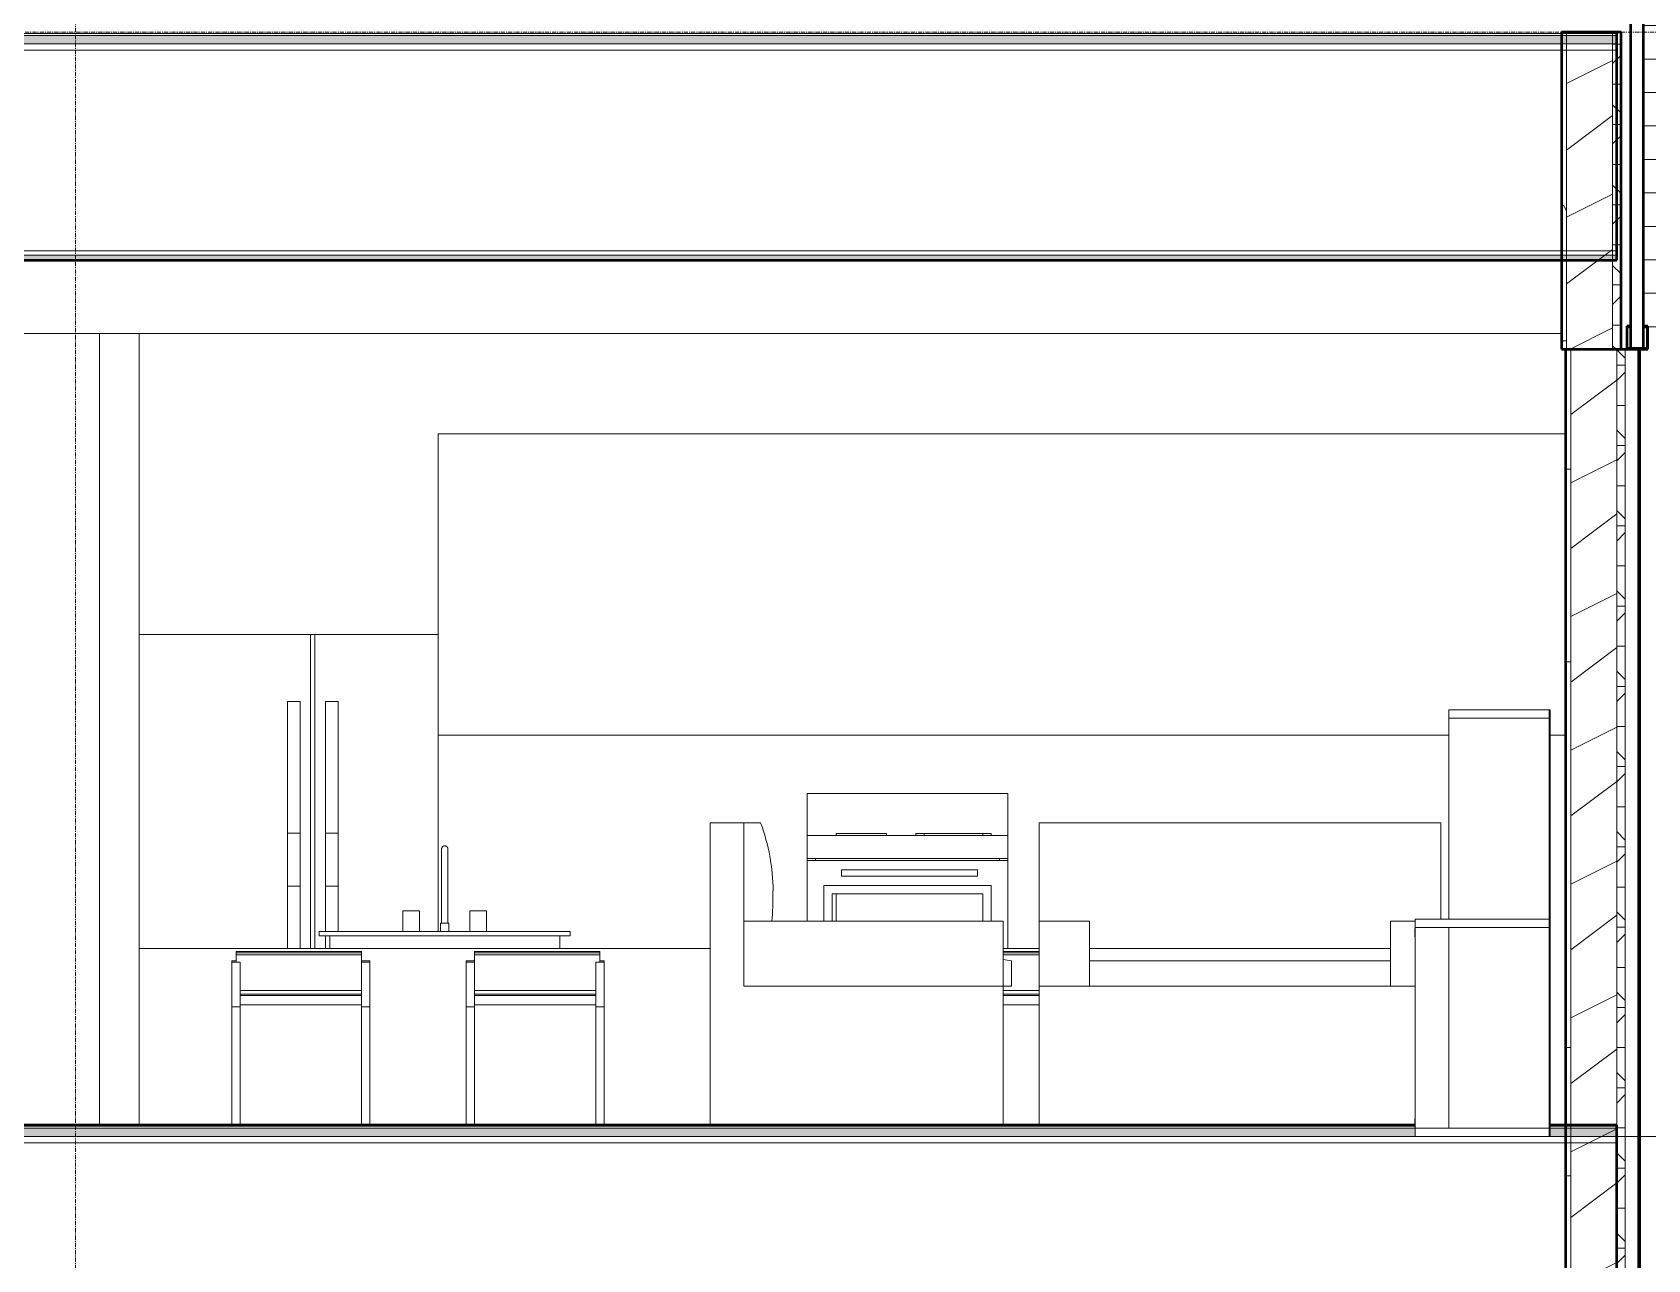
# Model space of a CAD drawing. Header units: inches. Extents: x -4169 to 1833, y -300 to 585.
# Drawn here: x 1110.4 to 1303.5, y 121.3 to 268 of the extents above; entities that cross this region are included whole.
import ezdxf

# ---------------------------------------------------------------- set-up
doc = ezdxf.new("R2010")
doc.units = ezdxf.units.IN
doc.header["$MEASUREMENT"] = 0
doc.linetypes.add('Grid Line 1_2_', pattern=[0.875, 0.5, -0.125, 0.125, -0.125])
for name, color, linetype, lineweight in [('0-4', 7, 'Continuous', 9), ('0-7', 130, 'Continuous', 5), ('A-FLOR-2', 192, 'Continuous', 50), ('A-FLOR-LEVL-1', 51, 'Grid Line 1_2_', 9), ('A-FLOR-MCUT', 51, 'Continuous', 13), ('A-FLOR-PATT-1', 8, 'Continuous', 9), ('A-GLAZ-CWMG', 51, 'Continuous', 9), ('A-GLAZ-CWMG-3', 51, 'Continuous', 50), ('A-WALL', 113, 'Continuous', 13), ('A-WALL-2', 10, 'Continuous', 13), ('A-WALL-3', 113, 'Continuous', 50), ('A-WALL-PATT-5', 111, 'Continuous', 9), ('I-FURN', 30, 'Continuous', 9), ('I-FURN-1', 7, 'Continuous', 9), ('P-SANR-FIXT-1', 7, 'Continuous', 9), ('Q-CASE-1', 7, 'Continuous', 9), ('Q-SPCQ-1', 7, 'Continuous', 9), ('S-GRID-1', 1, 'Grid Line 1_2_', 9)]:
    doc.layers.add(name, color=color, linetype=linetype, lineweight=lineweight)
pattern_1 = [(50, (317.997, 146.633), (27.5427, -2.4099), [2.88, -31.68]), (355, (317.997, 146.633), (-5.32784, 28.8843), [2.304, -25.344]), (100.451, (320.293, 146.432), (22.2153, 26.4739), [2.448, -26.924]), (46.184, (317.997, 154.313), (40.9819, -6.3564), [4.32, -47.52]), (96.636, (321.413, 153.784), (35.8907, 37.4062), [3.671, -40.386]), (351.184, (317.997, 154.313), (35.891, 37.4062), [3.456, -38.016]), (21, (321.837, 152.393), (22.92104, -15.46073), [2.88, -31.68]), (326, (321.837, 152.393), (9.3435, 27.84574), [2.304, -25.344]), (71.451, (323.748, 151.105), (32.26477, 12.3844), [2.448, -26.924]), (37.5, (317.997, 146.633), (0.466855, 12.78271), [1.267, -23.77, 1.267, -24.461, -25.44]), (37.5, (317.997, 146.633), (0.466855, 12.78271), [-50.765, 1.267, -24.173]), (7.5, (317.997, 146.633), (10.10159, 15.14509), [1.267, -13.402, 1.267, -23.194, -9.696]), (7.5, (317.997, 146.633), (10.10159, 15.14509), [-39.13, 1.267, -8.429]), (327.5, (309.434, 146.633), (20.49916, -0.86578), [1.267, -8.333, 1.267, -28.685, -39.744]), (327.5, (309.434, 146.633), (20.49916, -0.86578), [-39.552, 1.267, -38.477]), (317.5, (305.594, 146.633), (22.39478, 3.8443), [1.267, -11.213, 1.267, -18.624, -28.224]), (317.5, (305.594, 146.633), (22.39478, 3.8443), [-32.371, 1.267, -26.957])]
pattern_2 = [(0, (317.997, 146.633), (30.72, 7.68), [1.267, -21.773, 1.267, -21.773, -122.88]), (0, (317.997, 146.633), (30.72, 7.68), [-46.08, 1.267, -44.813, 1.267, -21.773, -53.76]), (0, (317.997, 146.633), (30.72, 7.68), [-115.2, 1.267, -14.093, 1.267, -37.133]), (120, (329.517, 150.473), (-22.011075, 22.7643), [1.267, -21.773, 1.267, -21.773, -122.88]), (120, (329.517, 150.473), (-22.011075, 22.7643), [-46.08, 1.267, -44.813, 1.267, -21.773, -53.76]), (120, (329.517, 150.473), (-22.011075, 22.7643), [-115.2, 1.267, -14.093, 1.267, -37.133]), (240, (333.357, 165.833), (-8.708925, -30.4443), [1.267, -21.773, 1.267, -21.773, -122.88]), (240, (333.357, 165.833), (-8.708925, -30.4443), [-46.08, 1.267, -44.813, 1.267, -21.773, -53.76]), (240, (333.357, 165.833), (-8.708925, -30.4443), [-115.2, 1.267, -14.093, 1.267, -37.133])]
pattern_3 = [(0, (317.997, 146.633), (0, 4.798), []), (315, (317.997, 146.633), (4.798427, 0), [6.786, -6.786]), (45, (317.997, 146.633), (4.798427, 0), [6.786, -6.786])]
pattern_4 = [(216.87, (324.395, 162.627), (47.980943, 31.987086), [7.997, -71.971]), (206.565, (333.991, 157.829), (-15.993714, -15.994133), [17.881, -17.881]), (198.435, (333.991, 149.832), (-31.98674, -15.99388), [10.115, -40.461])]

# ---------------------------------------------------------------- blocks, each defined once
blk = doc.blocks.new('CTR - 2nd Phase_rvt-2-BUILDING SECTION - EAST_WEST - LOOKING SOUTH')
at = {"layer": 'A-FLOR-LEVL-1'}
for p, q in [((-12558.48, 268), (-9609.49, 268)), ((-12558.48, 136), (-9609.49, 136))]:
    blk.add_line(p, q, dxfattribs=at)
blk = doc.blocks.new('Refrigerator_-_Side-by-Side_6047 - 36_ X 30_-V57-BUILDING SECTION - EAST_WEST - LOOKING SOUTH')
at = {"layer": 'Q-SPCQ-1'}
for p, q in [((-10159.59, 196), (-10159.59, 158.5)), ((-10139.09, 196), (-10159.59, 196)), ((-10138.59, 196), (-10139.09, 196)), ((-10139.09, 158.5), (-10139.09, 196)), ((-10138.59, 196), (-10138.59, 158.5)), ((-10123.84, 196), (-10138.59, 196)), ((-10123.84, 160.5), (-10123.84, 196)), ((-10141.87, 172.29), (-10141.87, 188)), ((-10141.87, 188), (-10140.35, 188)), ((-10140.35, 188), (-10140.35, 172.29)), ((-10137.33, 172.29), (-10137.33, 188)), ((-10135.81, 188), (-10137.33, 188)), ((-10135.81, 188), (-10135.81, 172.29)), ((-10141.87, 165.94), (-10141.87, 172.29)), ((-10141.87, 172.29), (-10140.35, 172.29)), ((-10140.35, 172.29), (-10140.35, 165.94)), ((-10137.33, 165.94), (-10137.33, 172.29)), ((-10135.81, 172.29), (-10137.33, 172.29)), ((-10135.81, 172.29), (-10135.81, 165.94)), ((-10141.87, 158.5), (-10141.87, 165.94)), ((-10141.87, 165.94), (-10140.35, 165.94)), ((-10140.35, 165.94), (-10140.35, 158.5)), ((-10137.33, 160.5), (-10137.33, 165.94)), ((-10135.81, 165.94), (-10137.33, 165.94)), ((-10135.81, 165.94), (-10135.81, 160.5)), ((-10137.33, 158.5), (-10137.33, 160))]:
    blk.add_line(p, q, dxfattribs=at)
blk = doc.blocks.new('Range - 24_ x 24_-1372826-BUILDING SECTION - EAST_WEST - LOOKING SOUTH')
at = {"layer": 'Q-SPCQ-1'}
for p, q in [((-10079.75, 172), (-10079.75, 177)), ((-10079.75, 177), (-10055.75, 177)), ((-10055.75, 177), (-10055.75, 172)), ((-10079.75, 172), (-10079.75, 169.26)), ((-10055.75, 172), (-10079.75, 172)), ((-10076.25, 172.25), (-10076.25, 172)), ((-10076.25, 172.25), (-10070.25, 172.25)), ((-10070.25, 172), (-10070.25, 172.25)), ((-10066.75, 172.25), (-10066.75, 172)), ((-10066.75, 172.25), (-10065.77, 172.25)), ((-10065.75, 172.25), (-10065.75, 172)), ((-10065.75, 172.25), (-10058.75, 172.25)), ((-10058.75, 172), (-10058.75, 172.25)), ((-10058.73, 172.25), (-10057.75, 172.25)), ((-10057.75, 172), (-10057.75, 172.25)), ((-10055.75, 169.26), (-10055.75, 172)), ((-10079.75, 169.26), (-10079.75, 169.01)), ((-10079.75, 169.26), (-10055.75, 169.26)), ((-10079.75, 169.01), (-10079.75, 161.75)), ((-10055.75, 169.01), (-10079.75, 169.01)), ((-10078.75, 169.01), (-10078.75, 169.26)), ((-10056.75, 169.26), (-10056.75, 169.01)), ((-10055.75, 169.01), (-10055.75, 169.26)), ((-10055.75, 158.5), (-10055.75, 169.01)), ((-10075.62, 167.9), (-10075.62, 167.15)), ((-10059.36, 167.9), (-10075.62, 167.9)), ((-10075.62, 167.15), (-10059.36, 167.15)), ((-10059.36, 167.15), (-10059.36, 167.9)), ((-10077.75, 166), (-10077.75, 161.75)), ((-10057.75, 166), (-10077.75, 166)), ((-10076.75, 165), (-10058.75, 165)), ((-10076.75, 161.75), (-10076.75, 165)), ((-10076.25, 165), (-10076.25, 161.75)), ((-10058.75, 165), (-10058.75, 161.75)), ((-10057.75, 161.75), (-10057.75, 166))]:
    blk.add_line(p, q, dxfattribs=at)
blk = doc.blocks.new('Sink Kitchen-Single - 30_ x 21_-V58-BUILDING SECTION - EAST_WEST - LOOKING SOUTH')
at = {"layer": 'P-SANR-FIXT-1'}
for p, q in [((-10123.43, 167.87), (-10123.43, 161.5)), ((-10123.43, 167.87), (-10123.43, 166.5)), ((-10123.42, 166.5), (-10123.42, 166.5)), ((-10122.69, 166.5), (-10122.69, 166.5)), ((-10122.68, 161.5), (-10122.68, 167.87)), ((-10122.68, 166.5), (-10122.68, 167.87)), ((-10128.06, 163), (-10128.06, 160.5)), ((-10128.06, 163), (-10126.06, 163)), ((-10126.06, 160.5), (-10126.06, 163)), ((-10120.06, 163), (-10120.06, 160.5)), ((-10120.06, 163), (-10118.06, 163)), ((-10118.06, 160.5), (-10118.06, 163)), ((-10138.06, 160.5), (-10108.06, 160.5)), ((-10138.06, 160.5), (-10138.06, 160)), ((-10123.56, 161.5), (-10123.56, 160.5)), ((-10123.56, 161.5), (-10122.56, 161.5)), ((-10122.56, 160.5), (-10122.56, 161.5)), ((-10108.06, 160), (-10108.06, 160.5)), ((-10108.06, 160), (-10138.06, 160)), ((-10136.81, 160), (-10136.81, 158.5)), ((-10109.31, 158.5), (-10109.31, 160))]:
    blk.add_line(p, q, dxfattribs=at)
at = {"layer": 'P-SANR-FIXT-1', "flags": 128}
for points in [[(-10123.43, 170.37), (-10123.43, 170.39), (-10123.43, 170.4), (-10123.43, 170.42), (-10123.43, 170.43), (-10123.43, 170.45), (-10123.42, 170.46), (-10123.42, 170.48), (-10123.41, 170.49), (-10123.41, 170.51), (-10123.4, 170.52), (-10123.4, 170.53), (-10123.39, 170.55), (-10123.38, 170.56), (-10123.38, 170.57), (-10123.37, 170.59), (-10123.36, 170.6), (-10123.35, 170.61), (-10123.34, 170.62), (-10123.33, 170.63), (-10123.32, 170.64), (-10123.31, 170.65), (-10123.3, 170.66), (-10123.29, 170.67), (-10123.27, 170.68), (-10123.26, 170.69), (-10123.25, 170.7), (-10123.24, 170.71), (-10123.22, 170.71), (-10123.21, 170.72), (-10123.19, 170.72), (-10123.18, 170.73), (-10123.17, 170.73), (-10123.15, 170.74), (-10123.14, 170.74), (-10123.12, 170.74), (-10123.11, 170.75), (-10123.09, 170.75), (-10123.08, 170.75), (-10123.06, 170.75), (-10123.06, 170.75)], [(-10123.43, 170.37), (-10123.43, 170.37), (-10123.43, 170.37), (-10123.43, 170.36), (-10123.43, 170.34), (-10123.43, 170.33), (-10123.43, 170.3), (-10123.43, 170.28), (-10123.43, 170.25), (-10123.43, 170.21), (-10123.43, 170.18), (-10123.43, 170.14), (-10123.43, 170.09), (-10123.43, 170.04), (-10123.43, 169.99), (-10123.43, 169.94), (-10123.43, 169.88), (-10123.43, 169.82), (-10123.43, 169.75), (-10123.43, 169.69), (-10123.43, 169.62), (-10123.43, 169.54), (-10123.43, 169.47), (-10123.43, 169.39), (-10123.43, 169.31), (-10123.43, 169.23), (-10123.43, 169.14), (-10123.43, 169.05), (-10123.43, 168.96), (-10123.43, 168.87), (-10123.43, 168.78), (-10123.43, 168.69), (-10123.43, 168.59), (-10123.43, 168.5), (-10123.43, 168.4), (-10123.43, 168.3), (-10123.43, 168.2), (-10123.43, 168.1), (-10123.43, 168), (-10123.43, 167.9), (-10123.43, 167.87)], [(-10123.43, 170.3), (-10123.43, 170.32), (-10123.43, 170.34), (-10123.43, 170.35), (-10123.43, 170.36), (-10123.43, 170.37), (-10123.43, 170.37)], [(-10123.43, 167.87), (-10123.43, 167.97), (-10123.43, 168.07), (-10123.43, 168.17), (-10123.43, 168.27), (-10123.43, 168.37), (-10123.43, 168.47), (-10123.43, 168.57), (-10123.43, 168.66), (-10123.43, 168.76), (-10123.43, 168.85), (-10123.43, 168.94), (-10123.43, 169.03), (-10123.43, 169.12), (-10123.43, 169.2), (-10123.43, 169.29), (-10123.43, 169.37), (-10123.43, 169.45), (-10123.43, 169.52), (-10123.43, 169.6), (-10123.43, 169.67), (-10123.43, 169.74), (-10123.43, 169.8), (-10123.43, 169.86), (-10123.43, 169.92), (-10123.43, 169.98), (-10123.43, 170.03), (-10123.43, 170.08), (-10123.43, 170.13), (-10123.43, 170.17)], [(-10123.06, 170.75), (-10123.04, 170.75), (-10123.03, 170.75), (-10123.01, 170.75), (-10123, 170.75), (-10122.98, 170.74), (-10122.97, 170.74), (-10122.95, 170.74), (-10122.94, 170.73), (-10122.93, 170.73), (-10122.91, 170.72), (-10122.9, 170.71), (-10122.89, 170.71), (-10122.87, 170.7), (-10122.86, 170.69), (-10122.85, 170.68), (-10122.83, 170.68), (-10122.82, 170.67), (-10122.81, 170.66), (-10122.8, 170.65), (-10122.79, 170.64), (-10122.78, 170.63), (-10122.77, 170.61), (-10122.76, 170.6), (-10122.75, 170.59), (-10122.74, 170.58), (-10122.73, 170.56), (-10122.73, 170.55), (-10122.72, 170.54), (-10122.71, 170.52), (-10122.71, 170.51), (-10122.7, 170.5), (-10122.7, 170.48), (-10122.7, 170.47), (-10122.69, 170.45), (-10122.69, 170.44), (-10122.69, 170.42), (-10122.68, 170.41), (-10122.68, 170.39), (-10122.68, 170.38), (-10122.68, 170.37)], [(-10122.68, 167.87), (-10122.68, 167.97), (-10122.68, 168.07), (-10122.68, 168.17), (-10122.68, 168.27), (-10122.68, 168.37), (-10122.68, 168.47), (-10122.68, 168.57), (-10122.68, 168.66), (-10122.68, 168.76), (-10122.68, 168.85), (-10122.68, 168.94), (-10122.68, 169.03), (-10122.68, 169.12), (-10122.68, 169.2), (-10122.68, 169.29), (-10122.68, 169.37), (-10122.68, 169.45), (-10122.68, 169.52), (-10122.68, 169.6), (-10122.68, 169.67), (-10122.68, 169.74), (-10122.68, 169.8), (-10122.68, 169.86), (-10122.68, 169.92), (-10122.68, 169.98), (-10122.68, 170.03), (-10122.68, 170.08), (-10122.68, 170.13), (-10122.68, 170.17), (-10122.68, 170.21), (-10122.68, 170.24), (-10122.68, 170.27), (-10122.68, 170.3), (-10122.68, 170.32), (-10122.68, 170.34), (-10122.68, 170.35), (-10122.68, 170.36), (-10122.68, 170.37), (-10122.68, 170.37), (-10122.68, 170.37)], [(-10122.68, 170.37), (-10122.68, 170.37), (-10122.68, 170.36), (-10122.68, 170.34), (-10122.68, 170.33), (-10122.68, 170.3), (-10122.68, 170.28)], [(-10122.68, 170.14), (-10122.68, 170.09), (-10122.68, 170.04), (-10122.68, 169.99), (-10122.68, 169.94), (-10122.68, 169.88), (-10122.68, 169.82), (-10122.68, 169.75), (-10122.68, 169.69), (-10122.68, 169.62), (-10122.68, 169.54), (-10122.68, 169.47), (-10122.68, 169.39), (-10122.68, 169.31), (-10122.68, 169.23), (-10122.68, 169.14), (-10122.68, 169.05), (-10122.68, 168.96), (-10122.68, 168.87), (-10122.68, 168.78), (-10122.68, 168.69), (-10122.68, 168.59), (-10122.68, 168.5), (-10122.68, 168.4), (-10122.68, 168.3), (-10122.68, 168.2), (-10122.68, 168.1), (-10122.68, 168), (-10122.68, 167.9), (-10122.68, 167.87)]]:
    blk.add_lwpolyline(points, dxfattribs=at)
blk = doc.blocks.new('OD_CW_Base Cabinet - OD_CW_Base Cabinet-1985666-BUILDING SECTION - EAST_WEST - LOOKING SOUTH')
at = {"layer": 'Q-CASE-1'}
for p, q in [((-10159.59, 137.37), (-10159.59, 158.5)), ((-10091.32, 158.5), (-10159.59, 158.5)), ((-10051.99, 158.5), (-10056.32, 158.5))]:
    blk.add_line(p, q, dxfattribs=at)
blk = doc.blocks.new('Bar_Stool_6722_1_ - Bar_Stool_6722_1_-V59-BUILDING SECTION - EAST_WEST - LOOKING SOUTH')
at = {"layer": 'I-FURN-1'}
for p, q in [((-10119.5, 157.01), (-10120.5, 157.01)), ((-10120.5, 157.01), (-10120.5, 156.84)), ((-10120.5, 156.84), (-10119.5, 156.84)), ((-10120.5, 151.5), (-10120.5, 156.84)), ((-10104.5, 158.12), (-10119.5, 158.12)), ((-10119.5, 157.98), (-10119.5, 158.12)), ((-10119.5, 157.73), (-10119.5, 157.98)), ((-10119.5, 157.98), (-10104.5, 157.98)), ((-10119.5, 156.84), (-10119.5, 157.73)), ((-10119.5, 157.73), (-10104.5, 157.73)), ((-10119.5, 151.5), (-10119.5, 156.84)), ((-10105, 156.84), (-10104, 156.84)), ((-10105, 151.5), (-10105, 156.84)), ((-10104.5, 158.12), (-10104.5, 157.98)), ((-10104.5, 157.98), (-10104.5, 157.73)), ((-10104.5, 157.73), (-10104.5, 156.84)), ((-10104, 157.01), (-10104.48, 157.01)), ((-10104, 156.84), (-10104, 157.01)), ((-10104, 151.5), (-10104, 156.84)), ((-10119.5, 153.46), (-10105, 153.46)), ((-10105, 153.04), (-10119.5, 153.04)), ((-10119.5, 152.86), (-10105, 152.86)), ((-10120.5, 151.5), (-10119.5, 151.5)), ((-10120.5, 137.37), (-10120.5, 151.5)), ((-10119.5, 151.75), (-10105, 151.75)), ((-10119.5, 151.5), (-10119.5, 137.37)), ((-10105, 151.5), (-10104, 151.5)), ((-10105, 137.37), (-10105, 151.5)), ((-10104, 151.5), (-10104, 137.37))]:
    blk.add_line(p, q, dxfattribs=at)
blk = doc.blocks.new('OD_CW_Upper Cabinet - OD_CW_Upper Cabinet-1985736-BUILDING SECTION - EAST_WEST - LOOKING SOUTH')
at = {"layer": 'Q-CASE-1'}
for p, q in [((-9989.06, 220), (-10123.84, 220)), ((-10123.84, 220), (-10123.84, 196)), ((-10123.84, 184), (-10003.04, 184)), ((-9990.92, 184), (-9989.06, 184))]:
    blk.add_line(p, q, dxfattribs=at)
blk = doc.blocks.new('Bar_Stool_6722_1_ - Bar_Stool_6722_1_-V60-BUILDING SECTION - EAST_WEST - LOOKING SOUTH')
at = {"layer": 'I-FURN-1'}
for p, q in [((-10051.99, 158.12), (-10056.32, 158.12)), ((-10056.32, 157.98), (-10051.99, 157.98)), ((-10056.32, 157.73), (-10051.99, 157.73)), ((-10056.32, 153.46), (-10051.99, 153.46)), ((-10051.99, 153.04), (-10056.32, 153.04)), ((-10056.32, 152.86), (-10051.99, 152.86)), ((-10056.32, 151.75), (-10051.99, 151.75))]:
    blk.add_line(p, q, dxfattribs=at)
blk = doc.blocks.new('Bar_Stool_6722_1_ - Bar_Stool_6722_1_-V83-BUILDING SECTION - EAST_WEST - LOOKING SOUTH')
at = {"layer": 'I-FURN-1'}
for p, q in [((-10148.5, 157.01), (-10148.5, 156.84)), ((-10148, 157.01), (-10148.5, 157.01)), ((-10148.5, 156.84), (-10147.5, 156.84)), ((-10148.5, 156.84), (-10148.5, 151.5)), ((-10133, 158.12), (-10148, 158.12)), ((-10148, 157.98), (-10148, 158.12)), ((-10148, 157.73), (-10148, 157.98)), ((-10148, 157.98), (-10133, 157.98)), ((-10148, 156.84), (-10148, 157.73)), ((-10148, 157.73), (-10133, 157.73)), ((-10147.5, 156.84), (-10147.5, 151.5)), ((-10133, 158.12), (-10133, 157.98)), ((-10133, 157.98), (-10133, 157.73)), ((-10133, 157.73), (-10133, 156.84)), ((-10132, 157.01), (-10133, 157.01)), ((-10133, 156.84), (-10132, 156.84)), ((-10133, 156.84), (-10133, 151.5)), ((-10132, 156.84), (-10132, 157.01)), ((-10132, 156.84), (-10132, 151.5)), ((-10147.5, 153.46), (-10133, 153.46)), ((-10133, 153.04), (-10147.5, 153.04)), ((-10147.5, 152.86), (-10133, 152.86)), ((-10148.5, 151.5), (-10147.5, 151.5)), ((-10148.5, 137.37), (-10148.5, 151.5)), ((-10147.5, 151.75), (-10133, 151.75)), ((-10147.5, 151.5), (-10147.5, 137.37)), ((-10133, 151.5), (-10132, 151.5)), ((-10133, 137.37), (-10133, 151.5)), ((-10132, 151.5), (-10132, 137.37))]:
    blk.add_line(p, q, dxfattribs=at)
blk = doc.blocks.new('Entertainment_Center_14771 - Entertainment_Center_14771-V51-BUILDING SECTION - EAST_WEST - LOOKING SOUTH')
at = {"layer": 'I-FURN-1'}
for p, q in [((-10365.1, 63), (-10353.1, 63)), ((-10365.1, 63), (-10365.1, 62)), ((-10353.1, 62), (-10365.1, 62)), ((-10365.1, 62), (-10353.1, 62)), ((-10365.1, 62), (-10365.1, 38)), ((-10353.1, 62), (-10353.1, 63)), ((-10352.97, 63), (-10353.1, 63)), ((-10353.1, 63), (-10353.1, 62)), ((-10353.1, 38), (-10353.1, 62)), ((-10353.1, 62), (-10353.1, 38)), ((-10352.97, 63), (-10352.97, 62)), ((-10352.97, 62), (-10352.97, 38)), ((-10369.13, 36.87), (-10369.13, 35.87)), ((-10369.1, 38), (-10353.1, 38)), ((-10369.1, 38), (-10369.1, 37)), ((-10369.1, 37), (-10369.1, 13)), ((-10353.1, 37), (-10369.1, 37)), ((-10365.1, 37), (-10353.1, 37)), ((-10365.1, 37), (-10365.1, 13)), ((-10353.1, 37), (-10353.1, 38)), ((-10352.97, 38), (-10353.1, 38)), ((-10353.1, 38), (-10353.1, 37)), ((-10353.1, 13), (-10353.1, 37)), ((-10353.1, 37), (-10353.1, 13)), ((-10352.97, 38), (-10352.97, 37)), ((-10352.97, 37), (-10352.97, 13)), ((-10369.13, 14.12), (-10369.13, 13.12)), ((-10369.1, 13), (-10353.1, 13)), ((-10369.1, 13), (-10369.1, 12)), ((-10353.1, 12), (-10369.1, 12)), ((-10353.1, 13), (-10365.1, 13)), ((-10353.1, 12), (-10353.1, 13)), ((-10353.1, 13), (-10353.1, 12)), ((-10352.97, 12), (-10353.1, 12)), ((-10352.97, 13), (-10352.97, 12))]:
    blk.add_line(p, q, dxfattribs=at)
blk = doc.blocks.new('Couch-Both_Arms-Generic - 1-V121-BUILDING SECTION - EAST_WEST - LOOKING SOUTH')
at = {"layer": 'I-FURN'}
for p, q in [((-10087.32, 161.75), (-10087.32, 173.5)), ((-10087.32, 173.5), (-10085.32, 173.5)), ((-10083.82, 165.37), (-10083.82, 165.12)), ((-10087.32, 154), (-10087.32, 161.75)), ((-10087.32, 161.75), (-10056.32, 161.75)), ((-10056.32, 161.75), (-10056.32, 154)), ((-10055.32, 154), (-10055.32, 157)), ((-10056.32, 154), (-10087.32, 154)), ((-10056.32, 154), (-10055.32, 154))]:
    blk.add_line(p, q, dxfattribs=at)
for centre, radius, start, end in [((-10106.57, 165.37), 22.76, 0, 20.9198), ((-10131.33, 165.12), 47.51, 355.9252, 0), ((-10071.19, 73.74), 84.76, 79.2045, 79.889)]:
    blk.add_arc(centre, radius, start, end, dxfattribs=at)
at = {"layer": 'I-FURN-1'}
for p, q in [((-10091.32, 173.5), (-10091.32, 137.37)), ((-10087.32, 173.5), (-10091.32, 173.5)), ((-10056.32, 137.37), (-10056.32, 154))]:
    blk.add_line(p, q, dxfattribs=at)
blk = doc.blocks.new('Couch-Both_Arms-Generic - 2-V122-BUILDING SECTION - EAST_WEST - LOOKING SOUTH')
at = {"layer": 'I-FURN'}
for p, q in [((-10051.99, 161.75), (-10051.99, 173.5)), ((-10051.99, 173.5), (-10003.99, 173.5)), ((-10003.99, 173.5), (-10003.99, 162)), ((-10051.99, 154), (-10051.99, 161.75)), ((-10051.99, 161.75), (-10045.99, 161.75)), ((-10045.99, 161.75), (-10045.99, 158.5)), ((-10009.99, 158.5), (-10009.99, 161.75)), ((-10009.99, 161.75), (-10007.04, 161.75)), ((-10045.99, 154), (-10045.99, 158.5)), ((-10045.99, 158.5), (-10009.99, 158.5)), ((-10009.99, 158.5), (-10009.99, 154)), ((-10009.99, 157), (-10045.99, 157)), ((-10045.99, 154), (-10051.99, 154)), ((-10009.99, 154), (-10045.99, 154)), ((-10007.04, 154), (-10009.99, 154))]:
    blk.add_line(p, q, dxfattribs=at)
at = {"layer": 'I-FURN-1'}
blk.add_line((-10051.99, 154), (-10051.99, 137.37), dxfattribs=at)
blk = doc.blocks.new('CTR - 1st Phase - Unit Layouts_rvt-2-BUILDING SECTION - EAST_WEST - LOOKING SOUTH')
at = {"layer": 'A-WALL-2'}
for p, q in [((-10164.34, 232), (-10194.4, 232)), ((-10164.34, 137.37), (-10164.34, 232)), ((-10159.59, 232), (-10164.34, 232)), ((-9989.56, 232), (-10159.59, 232)), ((-10159.59, 232), (-10159.59, 196))]:
    blk.add_line(p, q, dxfattribs=at)
at = {"layer": '0-4'}
for name, p in [('OD_CW_Upper Cabinet - OD_CW_Upper Cabinet-1985736-BUILDING SECTION - EAST_WEST - LOOKING SOUTH', (0, 0)), ('Refrigerator_-_Side-by-Side_6047 - 36_ X 30_-V57-BUILDING SECTION - EAST_WEST - LOOKING SOUTH', (0, 0)), ('Entertainment_Center_14771 - Entertainment_Center_14771-V51-BUILDING SECTION - EAST_WEST - LOOKING SOUTH', (362.06, 124)), ('Range - 24_ x 24_-1372826-BUILDING SECTION - EAST_WEST - LOOKING SOUTH', (0, 0)), ('Couch-Both_Arms-Generic - 1-V121-BUILDING SECTION - EAST_WEST - LOOKING SOUTH', (0, 0)), ('Couch-Both_Arms-Generic - 2-V122-BUILDING SECTION - EAST_WEST - LOOKING SOUTH', (0, 0)), ('Sink Kitchen-Single - 30_ x 21_-V58-BUILDING SECTION - EAST_WEST - LOOKING SOUTH', (0, 0)), ('OD_CW_Base Cabinet - OD_CW_Base Cabinet-1985666-BUILDING SECTION - EAST_WEST - LOOKING SOUTH', (0, 0)), ('Bar_Stool_6722_1_ - Bar_Stool_6722_1_-V83-BUILDING SECTION - EAST_WEST - LOOKING SOUTH', (0, 0)), ('Bar_Stool_6722_1_ - Bar_Stool_6722_1_-V59-BUILDING SECTION - EAST_WEST - LOOKING SOUTH', (0, 0)), ('Bar_Stool_6722_1_ - Bar_Stool_6722_1_-V60-BUILDING SECTION - EAST_WEST - LOOKING SOUTH', (0, 0))]:
    blk.add_blockref(name, p, dxfattribs=at)
blk = doc.blocks.new('CTR - 1st Phase - Common Walls_rvt-2-BUILDING SECTION - EAST_WEST - LOOKING SOUTH')
at = {"layer": 'A-FLOR-LEVL-1'}
for p, q in [((-12558.48, 268), (-9609.49, 268)), ((-12558.48, 136), (-9609.49, 136))]:
    blk.add_line(p, q, dxfattribs=at)
blk = doc.blocks.new('Rectangular Mullion - Profile_Polycarbonate_Lower-1991599-BUILDING SECTION - EAST_WEST - LOOKING SOUTH')
at = {"layer": 'A-GLAZ-CWMG-3'}
for p, q in [((-9981.33, 232.87), (-9981.75, 232.87)), ((-9981.75, 232.87), (-9981.75, 230.12)), ((-9981.69, 230.19), (-9981.69, 232.81)), ((-9981.69, 232.81), (-9981.39, 232.81)), ((-9981.39, 232.81), (-9981.39, 232.62)), ((-9981.39, 232.62), (-9981.33, 232.62)), ((-9981.33, 232.62), (-9981.33, 232.87)), ((-9979.25, 232.87), (-9979.75, 232.87)), ((-9979.75, 232.87), (-9979.75, 232.62)), ((-9979.75, 232.62), (-9979.69, 232.62)), ((-9979.69, 232.62), (-9979.69, 232.81)), ((-9979.69, 232.81), (-9979.31, 232.81)), ((-9979.31, 232.81), (-9979.31, 230.19)), ((-9979.25, 230.12), (-9979.25, 232.87)), ((-9981.75, 230.12), (-9979.25, 230.12)), ((-9979.31, 230.19), (-9981.69, 230.19))]:
    blk.add_line(p, q, dxfattribs=at)

msp = doc.modelspace()

# ---------------------------------------------------------------- hatches: boundary and pattern name
at = {"layer": 'A-FLOR-PATT-1'}
h = msp.add_hatch(dxfattribs=at)
h.set_pattern_fill('FP_22', color=256, style=0, pattern_type=2)
h.set_pattern_definition(pattern_1)
h.paths.add_polyline_path([(-791.4672, 266.625), (-264.1964, 266.625), (-264.1964, 267.625), (-833.0464, 267.625), (-833.0464, 266.625), (-812.9949, 266.625)], flags=0)
h.paths.add_polyline_path([(-145.6366, 266.625), (1299.8536, 266.625), (1299.8536, 267.625), (-152.1964, 267.625), (-152.1964, 266.625)], flags=0)
h = msp.add_hatch(dxfattribs=at)
h.set_pattern_fill('FP_21', color=256, style=0, pattern_type=2)
h.set_pattern_definition(pattern_2)
h.paths.add_polyline_path([(-833.0464, 240.75), (-264.1964, 240.75), (-264.1964, 241.375), (-833.0464, 241.375)], flags=0)
h.paths.add_polyline_path([(-152.1964, 240.75), (1299.8536, 240.75), (1299.8536, 241.375), (-152.1964, 241.375)], flags=0)
h = msp.add_hatch(dxfattribs=at)
h.set_pattern_fill('FP_22', color=256, style=0, pattern_type=2)
h.set_pattern_definition(pattern_1)
h.paths.add_polyline_path([(-825.0671, 136), (-825.0671, 137), (-827.5464, 137), (-827.5464, 136)], flags=0)
h.paths.add_polyline_path([(-808.9421, 136), (-548.3713, 136.0006), (-548.3713, 137), (-808.9421, 137), (-808.9421, 136.9334)], flags=0)
h.paths.add_polyline_path([(-147.9464, 136), (-147.9464, 137), (-152.1964, 137), (-152.1964, 136)], flags=0)
h.paths.add_polyline_path([(-131.8214, 136), (-82.5464, 136), (-82.5464, 137), (-131.8214, 136.986)], flags=0)
h.paths.add_polyline_path([(-47.5464, 136), (75.6287, 136), (75.6287, 137), (-47.5464, 137), (-47.5464, 136.9279)], flags=0)
h.paths.add_polyline_path([(151.5785, 136), (159.6036, 136), (159.6036, 137), (151.5785, 137), (151.5785, 136.7908)], flags=0)
h.paths.add_polyline_path([(149.6287, 136), (149.6287, 137), (77.5785, 137), (77.5785, 136), (144.9872, 136)], flags=0)
h.paths.add_polyline_path([(175.7286, 136), (361.4412, 136), (361.4412, 137), (175.7286, 137), (175.7286, 136.7742)], flags=0)
h.paths.add_polyline_path([(371.0279, 136), (435.4412, 136), (435.4412, 137), (363.391, 137), (363.391, 136), (365.646, 136)], flags=0)
h.paths.add_polyline_path([(437.391, 136), (451.8162, 136), (451.8162, 137), (437.391, 137), (437.391, 136.594)], flags=0)
h.paths.add_polyline_path([(453.766, 136), (525.8162, 136), (525.8162, 137), (453.766, 137), (453.766, 136.5827)], flags=0)
h.paths.add_polyline_path([(527.766, 136), (713.4786, 136), (713.4786, 137), (527.766, 137), (527.766, 136.5317)], flags=0)
h.paths.add_polyline_path([(736.9986, 136), (869.0786, 136), (869.0786, 137), (729.6036, 137), (729.6036, 136)], flags=0)
h.paths.add_polyline_path([(873.0786, 136), (895.0786, 136), (895.0786, 137), (873.0786, 137), (873.0786, 136.2939)], flags=0)
h.paths.add_polyline_path([(899.0786, 136), (915.0786, 136), (915.0786, 137), (899.0786, 137), (899.0786, 136.276)], flags=0)
h.paths.add_polyline_path([(952.2755, 136), (1013.2287, 136), (1013.2287, 137), (941.1785, 137), (941.1785, 136), (941.5116, 136)], flags=0)
h.paths.add_polyline_path([(931.2036, 136), (939.2287, 136), (939.2287, 137), (931.2036, 137), (931.2036, 136.2539)], flags=0)
h.paths.add_polyline_path([(1015.1785, 136), (1275.7494, 136.0166), (1275.7494, 137), (1015.1785, 137), (1015.1785, 136.1961)], flags=0)
h.paths.add_polyline_path([(1291.8744, 136), (1299.8536, 136), (1299.8536, 137), (1291.8744, 137), (1291.8744, 136.0055)], flags=0)
at = {"layer": 'A-WALL-PATT-5'}
h = msp.add_hatch(dxfattribs=at)
h.set_pattern_fill('FP_21', color=256, style=0, pattern_type=2)
h.set_pattern_definition(pattern_2)
h.paths.add_polyline_path([(1294.3536, 109.75), (1294.3536, 230.125), (1293.7286, 230.125), (1293.7286, 109.75)], flags=0)
h.paths.add_polyline_path([(1294.3536, 350.125), (1294.3536, 350.5), (1293.7286, 350.5), (1293.7286, 350.125)], flags=0)
h = msp.add_hatch(dxfattribs=at)
h.set_pattern_fill('FP_24', color=256, style=0, pattern_type=2)
h.set_pattern_definition(pattern_4)
h.paths.add_polyline_path([(1299.8536, 109.75), (1299.8536, 230.125), (1294.3536, 230.125), (1294.3536, 109.75), (1296.7185, 109.75)], flags=0)
h.paths.add_polyline_path([(1294.3536, 350.125), (1299.8536, 350.125), (1299.8536, 350.5), (1294.3536, 350.5)], flags=0)
h = msp.add_hatch(dxfattribs=at)
h.set_pattern_fill('FP_26', color=256, style=0, pattern_type=2)
h.set_pattern_definition(pattern_3)
h.paths.add_polyline_path([(1300.8536, 109.75), (1300.8536, 230.125), (1299.8536, 230.125), (1299.8536, 109.75)], flags=0)
h.paths.add_polyline_path([(1300.8536, 350.125), (1300.8536, 350.5), (1299.8536, 350.5), (1299.8536, 350.125)], flags=0)
h = msp.add_hatch(dxfattribs=at)
h.set_pattern_fill('FP_42', color=256, style=0, pattern_type=2)
h.set_pattern_definition([(0, (1366.479, 268.8), (0, 4), []), (90, (1366.479, 268.8), (-8, 8), [4, -28]), (90, (1382.479, 272.8), (-8, 8), [4, -28])])
h.paths.add_polyline_path([(1318.2462, 230.125), (1368.6036, 230.125), (1368.6036, 310), (1303.0411, 310), (1303.0411, 232.875), (1303.5411, 232.875), (1303.5411, 230.125), (1307.4823, 230.125)], flags=0)
h.paths.add_polyline_path([(1303.4786, 230.1875), (1303.4786, 232.8125), (1303.1036, 232.8125), (1303.1036, 232.625), (1303.0411, 232.623), (1303.0411, 230.1875)], flags=0)
h = msp.add_hatch(dxfattribs=at)
h.set_pattern_fill('FP_21', color=256, style=0, pattern_type=2)
h.set_pattern_definition(pattern_2)
h.paths.add_polyline_path([(1293.2286, 230.125), (1293.8536, 230.125), (1293.8536, 268), (1293.2286, 268), (1293.2286, 232.623)], flags=0)
h = msp.add_hatch(dxfattribs=at)
h.set_pattern_fill('FP_24', color=256, style=0, pattern_type=2)
h.set_pattern_definition(pattern_4)
h.paths.add_polyline_path([(1296.7185, 230.125), (1299.3536, 230.125), (1299.3536, 268), (1293.8536, 268), (1293.8536, 230.125)], flags=0)
h = msp.add_hatch(dxfattribs=at)
h.set_pattern_fill('FP_26', color=256, style=0, pattern_type=2)
h.set_pattern_definition(pattern_3)
h.paths.add_polyline_path([(1300.3536, 230.125), (1300.3536, 268), (1299.3536, 268), (1299.3536, 230.125)], flags=0)

# ---------------------------------------------------------------- linework, layer by layer
at = {"layer": 'A-FLOR-2'}
for p, q in [((1299.8536, 240.75), (1299.8536, 268)), ((-152.1964, 240.75), (1299.8536, 240.75)), ((1275.7183, 137.375), (1015.1785, 137.375)), ((1299.8536, 137.375), (1291.8744, 137.375)), ((1299.8536, 110.125), (1299.8536, 137.375))]:
    msp.add_line(p, q, dxfattribs=at)
at = {"layer": 'A-FLOR-LEVL-1'}
msp.add_line((-1101.901, 136), (1674.0755, 136), dxfattribs=at)
at = {"layer": 'A-FLOR-MCUT'}
for p, q in [((1299.8536, 267.875), (-152.1964, 267.875)), ((1299.8536, 267.625), (-152.1964, 267.625)), ((1299.8536, 266.625), (-152.1964, 266.625)), ((1299.8536, 265.875), (-152.1964, 265.875)), ((1299.8536, 241.875), (-152.1964, 241.875)), ((1299.8536, 241.375), (-152.1964, 241.375)), ((1275.7183, 137.25), (1015.1785, 137.25)), ((1299.8536, 137.25), (1291.8744, 137.25)), ((1299.8536, 135.25), (-152.1964, 135.25)), ((1275.7494, 137), (1015.1785, 137)), ((1275.7494, 136), (1015.1785, 136)), ((1299.8536, 137), (1291.8744, 137)), ((1299.8536, 136), (1291.8744, 136))]:
    msp.add_line(p, q, dxfattribs=at)
at = {"layer": 'A-WALL'}
for p, q in [((1293.8536, 230.125), (1293.8536, 268)), ((1299.3536, 230.125), (1299.3536, 268)), ((1294.3536, 109.75), (1294.3536, 230.125)), ((1299.8536, 109.75), (1299.8536, 230.125)), ((1300.8536, 109.75), (1300.8536, 230.125)), ((1302.3536, 109.75), (1302.3536, 230.125))]:
    msp.add_line(p, q, dxfattribs=at)
at = {"layer": 'A-WALL-3'}
for p, q in [((1301.4663, 350.0625), (1301.4663, 230.1875)), ((1303.0411, 230.1875), (1303.0411, 350.0625)), ((1300.3536, 268), (1293.2286, 268)), ((1293.2286, 268), (1293.2286, 230.125)), ((1300.3536, 230.125), (1300.3536, 268)), ((1293.2286, 230.125), (1302.6036, 230.125)), ((1293.7286, 230.125), (1293.7286, 109.75)), ((1301.4663, 230.1875), (1303.0411, 230.1875)), ((1302.6036, 109.75), (1302.6036, 230.125))]:
    msp.add_line(p, q, dxfattribs=at)
at = {"layer": 'S-GRID-1'}
msp.add_line((1115.6036, -159.8356), (1115.6036, 470.5), dxfattribs=at)

# ---------------------------------------------------------------- block references
at = {"layer": '0-7'}
for name in ['CTR - 2nd Phase_rvt-2-BUILDING SECTION - EAST_WEST - LOOKING SOUTH', 'CTR - 1st Phase - Common Walls_rvt-2-BUILDING SECTION - EAST_WEST - LOOKING SOUTH', 'CTR - 1st Phase - Unit Layouts_rvt-2-BUILDING SECTION - EAST_WEST - LOOKING SOUTH']:
    msp.add_blockref(name, (11282.793, 0), dxfattribs=at)
at = {"layer": 'A-GLAZ-CWMG'}
msp.add_blockref('Rectangular Mullion - Profile_Polycarbonate_Lower-1991599-BUILDING SECTION - EAST_WEST - LOOKING SOUTH', (11282.793, 0), dxfattribs=at)

doc.saveas('drawing.dxf')
